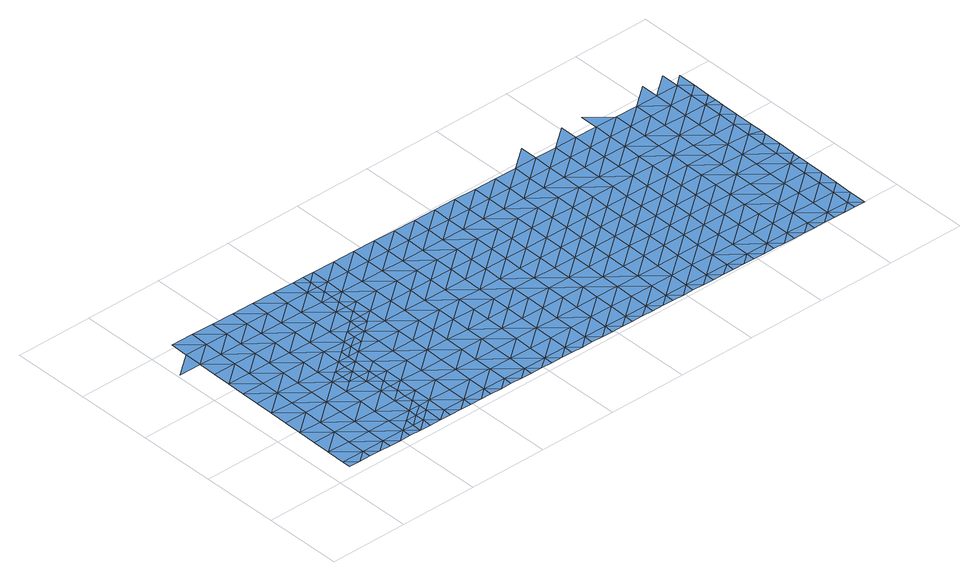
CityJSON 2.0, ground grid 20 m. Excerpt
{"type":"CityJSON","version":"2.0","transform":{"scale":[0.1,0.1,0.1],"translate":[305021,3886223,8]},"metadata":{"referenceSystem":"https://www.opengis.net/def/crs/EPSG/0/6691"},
"CityObjects":{
"waterbody1":{"type":"WaterBody","attributes":{"name":"狩野川水系狩野川洪水浸水想定区域図（想定最大規模）","種類":"2","洪水浸水想定区域（想定最大規模）.規模":"L2","洪水浸水想定区域（想定最大規模）.浸水ランク":"2","class":"1140"},"geometry":[{"type":"MultiSurface","lod":"1","boundaries":[[[0,1,2]],[[3,2,4]],[[2,1,4]],[[1,5,4]],[[6,7,8]],[[3,4,9]],[[6,3,7]],[[5,10,4]],[[3,9,7]],[[8,7,11]],[[12,8,13]],[[9,4,14]],[[15,7,9]],[[4,10,14]],[[16,12,13]],[[8,11,13]],[[16,17,18]],[[10,19,14]],[[20,11,7]],[[21,17,16]],[[15,9,14]],[[16,13,21]],[[19,22,14]],[[23,18,17]],[[20,7,15]],[[17,24,23]],[[22,25,14]],[[26,23,24]],[[27,28,29]],[[11,20,30]],[[31,32,26]],[[13,11,33]],[[15,14,25]],[[33,11,30]],[[21,13,33]],[[34,25,22]],[[31,29,32]],[[21,35,17]],[[25,36,15]],[[37,26,24]],[[33,35,21]],[[20,15,36]],[[31,26,37]],[[38,24,17]],[[36,39,20]],[[20,40,30]],[[35,41,17]],[[34,42,25]],[[41,38,17]],[[43,44,29]],[[24,38,37]],[[45,36,25]],[[43,29,31]],[[27,29,44]],[[40,20,39]],[[25,42,46]],[[33,30,40]],[[47,35,33]],[[25,46,45]],[[48,27,44]],[[44,49,48]],[[50,47,33]],[[36,51,39]],[[50,33,40]],[[35,47,41]],[[51,36,45]],[[37,38,52]],[[31,37,53]],[[54,51,45]],[[53,37,52]],[[43,31,53]],[[55,49,44]],[[39,51,56]],[[38,57,52]],[[40,39,58]],[[59,43,53]],[[41,47,60]],[[38,41,57]],[[44,43,55]],[[50,40,58]],[[54,61,51]],[[39,56,58]],[[47,50,62]],[[55,43,59]],[[41,60,57]],[[63,56,51]],[[57,64,52]],[[61,63,51]],[[54,65,61]],[[66,67,47]],[[47,67,60]],[[66,47,62]],[[68,50,58]],[[62,50,68]],[[69,49,55]],[[53,52,70]],[[71,72,56]],[[56,72,58]],[[56,63,71]],[[70,52,64]],[[67,73,60]],[[59,53,70]],[[74,62,68]],[[72,75,58]],[[75,76,58]],[[58,76,68]],[[73,77,60]],[[78,59,70]],[[57,60,77]],[[55,59,79]],[[80,81,68]],[[67,82,73]],[[68,76,80]],[[74,68,81]],[[64,57,77]],[[79,59,78]],[[69,55,79]],[[64,83,70]],[[82,84,73]],[[85,83,64]],[[85,64,77]],[[86,69,79]],[[84,87,73]],[[88,77,73]],[[87,88,73]],[[78,70,83]],[[78,89,79]],[[90,78,83]],[[91,77,88]],[[85,77,91]],[[86,79,89]],[[78,90,89]],[[85,92,83]],[[88,93,91]],[[94,86,89]],[[85,91,95]],[[92,85,95]],[[90,83,92]],[[93,96,91]],[[96,97,91]],[[93,98,96]],[[95,91,97]],[[99,90,92]],[[89,100,94]],[[89,90,100]],[[101,92,95]],[[90,99,100]],[[100,102,94]],[[101,99,92]],[[95,97,103]],[[103,97,104]],[[101,95,103]],[[104,105,103]],[[106,99,101]],[[100,107,102]],[[100,99,107]],[[108,109,103]],[[107,99,106]],[[103,105,108]],[[101,103,109]],[[110,106,101]],[[111,110,101]],[[101,109,111]],[[102,107,112]],[[113,114,106]],[[106,110,113]],[[107,106,114]],[[114,115,107]],[[116,112,107]],[[115,116,107]],[[116,117,112]]]}]},
"waterbody2":{"type":"WaterBody","attributes":{"name":"狩野川水系狩野川洪水浸水想定区域図（想定最大規模）","種類":"2","洪水浸水想定区域（想定最大規模）.規模":"L2","洪水浸水想定区域（想定最大規模）.浸水ランク":"3","class":"1140"},"geometry":[{"type":"MultiSurface","lod":"1","boundaries":[[[54,45,46]],[[46,42,118]],[[42,119,118]],[[54,46,118]],[[119,120,118]],[[54,118,65]],[[118,120,65]],[[121,65,120]],[[120,122,121]],[[121,123,65]],[[123,63,61]],[[61,65,123]],[[66,124,67]],[[66,62,124]],[[122,125,121]],[[124,62,74]],[[71,126,72]],[[71,63,126]],[[82,67,124]],[[63,123,126]],[[74,81,124]],[[126,127,72]],[[75,127,76]],[[75,72,127]],[[124,84,82]],[[123,121,128]],[[121,125,128]],[[129,126,123]],[[84,124,81]],[[128,130,123]],[[80,76,131]],[[125,132,128]],[[76,127,131]],[[81,80,131]],[[129,127,126]],[[81,133,84]],[[133,81,131]],[[132,134,128]],[[123,130,129]],[[93,88,87]],[[87,84,135]],[[84,133,135]],[[136,130,128]],[[137,128,134]],[[127,129,138]],[[93,87,135]],[[131,127,139]],[[136,129,130]],[[133,131,139]],[[127,138,139]],[[137,134,140]],[[135,98,93]],[[136,128,137]],[[135,133,141]],[[141,133,139]],[[140,142,137]],[[138,129,143]],[[135,144,98]],[[129,136,143]],[[135,141,144]],[[145,146,138]],[[147,136,137]],[[145,138,143]],[[139,138,146]],[[96,98,148]],[[149,147,137]],[[147,143,136]],[[137,142,149]],[[98,144,148]],[[141,139,146]],[[97,96,148]],[[104,97,148]],[[142,150,149]],[[151,141,146]],[[144,152,148]],[[147,153,143]],[[143,154,145]],[[144,141,152]],[[150,155,149]],[[145,154,146]],[[104,148,105]],[[141,151,152]],[[156,147,149]],[[143,153,154]],[[105,148,157]],[[148,152,157]],[[158,153,147]],[[149,155,156]],[[159,152,151]],[[156,158,147]],[[146,154,160]],[[151,146,161]],[[155,162,156]],[[163,105,157]],[[108,105,163]],[[161,146,160]],[[161,159,151]],[[109,108,163]],[[152,159,157]],[[164,110,111]],[[162,165,156]],[[111,109,164]],[[166,167,153]],[[109,163,164]],[[154,167,160]],[[153,158,166]],[[168,163,157]],[[154,153,167]],[[169,158,156]],[[113,110,170]],[[165,169,156]],[[110,164,170]],[[114,113,170]],[[171,157,159]],[[170,172,114]],[[172,116,115]],[[115,114,172]],[[173,174,160]],[[175,166,158]],[[176,169,165]],[[157,171,168]],[[160,167,173]],[[161,160,174]],[[161,177,159]],[[172,178,116]],[[164,163,179]],[[117,116,178]],[[177,171,159]],[[170,164,179]],[[158,169,180]],[[163,168,179]],[[179,181,170]],[[176,182,169]],[[170,183,172]],[[167,166,175]],[[158,180,175]],[[167,184,173]],[[161,174,177]],[[171,185,168]],[[172,186,178]],[[187,174,173]],[[183,170,181]],[[167,175,184]],[[171,177,188]],[[168,189,179]],[[169,182,190]],[[191,187,173]],[[185,171,188]],[[189,181,179]],[[180,169,192]],[[173,184,191]],[[174,193,177]],[[172,183,186]],[[182,194,190]],[[169,190,192]],[[177,193,188]],[[175,180,195]],[[168,185,189]],[[196,183,181]],[[189,197,181]],[[194,198,190]],[[184,175,195]],[[180,192,195]],[[174,187,193]],[[196,181,197]],[[190,199,192]],[[184,195,200]],[[191,184,201]],[[191,202,187]],[[188,193,203]],[[185,188,204]],[[186,183,205]],[[190,198,206]],[[201,184,200]],[[202,193,187]],[[207,197,189]],[[205,183,196]],[[188,203,204]],[[189,185,207]],[[198,208,206]],[[195,192,199]],[[190,206,199]],[[209,200,195]],[[207,185,204]],[[191,201,202]],[[193,210,203]],[[207,211,197]],[[208,212,206]],[[213,209,195]],[[213,195,199]],[[200,214,201]],[[193,202,210]],[[196,197,215]],[[196,216,205]],[[212,217,206]],[[209,214,200]],[[215,197,211]],[[218,207,204]],[[201,219,202]],[[203,210,220]],[[204,203,221]],[[222,213,199]],[[221,203,220]],[[221,218,204]],[[218,211,207]],[[202,219,210]],[[199,206,222]],[[196,215,216]],[[212,223,217]],[[222,206,217]],[[219,201,214]],[[224,209,213]],[[222,225,213]],[[219,226,210]],[[210,227,220]],[[218,228,211]],[[223,229,217]],[[225,224,213]],[[230,214,209]],[[231,221,220]],[[215,211,232]],[[215,233,216]],[[229,234,217]],[[224,230,209]],[[230,219,214]],[[227,210,226]],[[232,211,228]],[[235,225,222]],[[231,236,221]],[[236,228,218]],[[222,217,237]],[[233,215,232]],[[220,227,231]],[[230,238,219]],[[218,221,236]],[[229,239,234]],[[226,219,238]],[[217,234,237]],[[225,240,224]],[[239,241,234]],[[222,237,235]],[[242,228,236]],[[226,238,243]],[[227,226,244]],[[232,228,245]],[[232,246,233]],[[230,224,240]],[[244,226,243]],[[225,235,240]],[[245,228,242]],[[234,247,237]],[[231,227,248]],[[234,241,249]],[[238,230,250]],[[237,251,235]],[[227,244,248]],[[230,240,250]],[[232,245,246]],[[236,231,252]],[[241,253,249]],[[247,251,237]],[[234,249,247]],[[235,251,240]],[[242,236,252]],[[231,248,252]],[[238,250,254]],[[243,238,255]],[[243,256,244]],[[253,257,249]],[[255,238,254]],[[240,258,250]],[[251,258,240]],[[259,242,252]],[[244,260,248]],[[245,242,261]],[[245,262,246]],[[257,263,249]],[[264,254,250]],[[261,242,259]],[[249,265,247]],[[243,255,256]],[[248,266,252]],[[263,265,249]],[[247,265,251]],[[267,250,258]],[[262,245,261]],[[244,256,260]],[[257,268,263]],[[269,258,251]],[[259,252,266]],[[250,267,264]],[[248,260,266]],[[255,254,270]],[[255,271,256]],[[268,272,263]],[[270,254,264]],[[251,265,269]],[[269,273,258]],[[258,274,267]],[[275,259,266]],[[256,276,260]],[[261,259,277]],[[261,278,262]],[[273,274,258]],[[271,255,270]],[[277,259,275]],[[263,279,265]],[[267,280,264]],[[260,281,266]],[[263,272,282]],[[265,279,269]],[[278,261,277]],[[256,271,276]],[[272,283,282]],[[263,282,279]],[[281,260,276]],[[275,266,281]],[[267,274,280]],[[269,284,273]],[[270,264,285]],[[270,286,271]],[[283,287,282]],[[288,284,269]],[[285,264,280]],[[285,286,270]],[[269,279,288]],[[273,289,274]],[[290,275,281]],[[271,291,276]],[[277,275,292]],[[277,293,278]],[[287,294,282]],[[284,289,273]],[[295,279,282]],[[292,275,290]],[[292,293,277]],[[296,281,276]],[[274,297,280]],[[289,297,274]],[[291,296,276]],[[279,298,288]],[[271,286,291]],[[294,287,299]],[[295,298,279]],[[282,294,295]],[[290,281,296]],[[288,300,284]],[[285,280,301]],[[285,302,286]],[[299,303,294]],[[298,300,288]],[[301,280,297]],[[301,302,285]],[[304,290,296]],[[286,305,291]],[[292,290,306]],[[292,307,293]],[[300,308,284]],[[306,290,304]],[[294,309,295]],[[306,307,292]],[[310,296,291]],[[289,284,308]],[[289,311,297]],[[294,303,312]],[[308,311,289]],[[313,298,295]],[[310,304,296]],[[286,302,305]],[[303,314,312]],[[294,312,309]],[[310,291,305]],[[301,297,315]],[[301,316,302]],[[314,317,312]],[[315,297,311]],[[295,309,313]],[[300,298,318]],[[319,304,310]],[[302,320,305]],[[306,304,321]],[[306,322,307]],[[312,323,309]],[[316,301,315]],[[298,313,318]],[[324,311,308]],[[321,304,319]],[[308,300,325]],[[312,317,323]],[[300,318,325]],[[323,326,309]],[[309,327,313]],[[302,316,320]],[[306,321,322]],[[310,305,328]],[[317,329,323]],[[326,327,309]],[[328,305,320]],[[319,310,328]],[[308,325,324]],[[315,311,330]],[[315,331,316]],[[329,332,323]],[[327,333,313]],[[330,311,324]],[[318,313,333]],[[318,334,325]],[[335,319,328]],[[336,322,321]],[[316,337,320]],[[321,319,338]],[[331,315,330]],[[338,319,335]],[[320,337,328]],[[325,339,324]],[[326,323,340]],[[323,332,340]],[[334,318,333]],[[337,316,331]],[[341,335,328]],[[336,321,338]],[[326,342,327]],[[336,343,322]],[[332,344,340]],[[325,334,339]],[[326,340,345]],[[341,328,337]],[[330,324,346]],[[330,347,331]],[[344,348,340]],[[346,324,339]],[[346,347,330]],[[326,345,342]],[[333,327,349]],[[350,335,341]],[[331,351,337]],[[338,335,352]],[[338,353,336]],[[327,342,349]],[[351,341,337]],[[354,339,334]],[[352,335,350]],[[334,333,355]],[[340,348,356]],[[355,333,349]],[[351,331,347]],[[345,340,357]],[[345,358,342]],[[359,350,341]],[[338,352,353]],[[348,360,356]],[[357,358,345]],[[340,356,357]],[[361,359,341]],[[334,355,354]],[[342,362,349]],[[361,341,351]],[[346,339,363]],[[346,364,347]],[[360,365,356]],[[358,362,342]],[[363,339,354]],[[347,366,351]],[[352,350,367]],[[352,368,353]],[[369,354,355]],[[367,350,359]],[[356,370,357]],[[346,363,364]],[[371,361,351]],[[355,349,372]],[[356,365,373]],[[372,349,362]],[[372,369,355]],[[374,358,357]],[[368,375,353]],[[347,364,366]],[[376,359,361]],[[352,367,368]],[[365,377,373]],[[356,373,370]],[[371,351,366]],[[371,376,361]],[[378,367,359]],[[363,354,379]],[[363,380,364]],[[377,381,373]],[[362,358,374]],[[379,354,369]],[[357,370,374]],[[364,382,366]],[[367,383,368]],[[372,362,384]],[[373,385,370]],[[380,363,379]],[[384,362,374]],[[386,369,372]],[[385,373,381]],[[378,359,376]],[[382,364,380]],[[371,366,382]],[[387,376,371]],[[385,388,370]],[[383,367,378]],[[370,389,374]],[[372,384,390]],[[381,391,385]],[[379,369,386]],[[372,390,386]],[[379,392,380]],[[393,378,376]],[[371,382,387]],[[387,394,376]],[[391,395,385]],[[389,370,388]],[[384,396,390]],[[380,397,382]],[[384,374,396]],[[379,386,392]],[[378,398,383]],[[395,399,385]],[[374,389,396]],[[390,400,386]],[[393,376,394]],[[385,401,388]],[[397,380,392]],[[398,402,383]],[[403,387,382]],[[399,401,385]],[[398,378,393]],[[388,404,389]],[[390,396,400]],[[382,397,405]],[[395,406,399]],[[403,382,405]],[[394,387,403]],[[386,400,407]],[[408,393,394]],[[392,386,409]],[[392,410,397]],[[403,411,394]],[[406,412,399]],[[409,386,407]],[[388,401,404]],[[411,408,394]],[[397,410,405]],[[396,389,413]],[[399,414,401]],[[389,404,413]],[[399,412,414]],[[415,403,405]],[[392,409,410]],[[400,396,416]],[[417,404,401]],[[414,417,401]],[[398,393,418]],[[407,400,416]],[[396,413,416]],[[415,405,410]],[[419,413,404]],[[393,408,418]],[[403,420,411]],[[419,404,417]],[[409,407,421]],[[421,407,416]],[[409,422,410]],[[403,415,423]],[[424,413,419]],[[416,413,424]],[[420,403,423]],[[425,418,408]],[[409,421,426]],[[424,427,416]],[[410,428,415]],[[408,411,425]],[[416,429,421]],[[422,409,426]],[[425,411,420]],[[430,423,415]],[[416,427,429]],[[431,426,421]],[[428,410,422]],[[432,433,418]],[[421,429,431]],[[418,425,432]],[[426,434,422]],[[430,415,428]],[[426,431,434]],[[420,423,435]],[[436,428,422]],[[437,436,422]],[[437,422,434]],[[435,423,430]],[[425,420,438]],[[436,439,428]],[[428,439,430]],[[438,420,435]],[[432,425,440]],[[439,441,430]],[[435,430,441]],[[425,438,440]],[[441,442,435]],[[443,432,440]],[[438,435,444]],[[435,442,444]],[[445,440,438]],[[438,444,445]],[[446,440,445]]]}]}
},
"vertices":[
[55,31,3],[83,31,3],[55,54,3],[56,101,3],[112,53,3],[112,30,3],[57,147,3],[114,146,3],[58,193,3],[113,99,3],[140,30,3],[115,192,3],[59,239,3],[116,238,3],[169,52,3],[170,98,3],[60,286,3],[118,331,3],[61,332,3],[169,29,3],[171,144,3],[117,284,3],[197,28,3],[62,378,3],[119,377,3],[226,51,3],[63,424,3],[66,563,3],[8,518,3],[65,517,3],[172,191,3],[121,469,3],[64,470,3],[173,237,3],[225,28,3],[174,283,3],[227,97,3],[120,423,3],[176,376,3],[228,143,3],[229,189,3],[175,329,3],[254,27,3],[122,515,3],[123,562,3],[255,73,3],[254,50,3],[231,282,3],[67,609,3],[124,608,3],[230,236,3],[284,96,3],[177,422,3],[178,468,3],[283,73,3],[180,560,3],[285,142,3],[233,374,3],[286,188,3],[179,514,3],[232,328,3],[312,95,3],[259,258,3],[313,118,3],[234,421,3],[312,72,3],[259,281,3],[260,304,3],[287,234,3],[181,607,3],[235,467,3],[313,141,3],[314,165,3],[289,327,3],[287,258,3],[314,188,3],[315,211,3],[290,373,3],[236,513,3],[237,559,3],[315,234,3],[316,257,3],[288,304,3],[292,466,3],[317,303,3],[291,419,3],[238,605,3],[317,326,3],[318,349,3],[294,558,3],[293,512,3],[347,372,3],[349,464,3],[346,349,3],[295,604,3],[348,418,3],[375,371,3],[376,394,3],[375,348,3],[350,511,3],[351,557,3],[406,463,3],[352,603,3],[405,417,3],[404,394,3],[433,393,3],[407,509,3],[408,556,3],[433,416,3],[434,439,3],[435,486,3],[434,462,3],[409,602,3],[435,509,3],[436,532,3],[436,555,3],[437,578,3],[437,601,3],
[283,50,3],[282,26,3],[311,26,3],[340,48,3],[339,25,3],[341,95,3],[288,281,3],[368,25,3],[342,141,3],[343,187,3],[397,47,3],[399,140,3],[398,93,3],[344,233,3],[396,24,3],[345,279,3],[425,23,3],[346,326,3],[455,92,3],[454,46,3],[400,186,3],[401,232,3],[453,23,3],[402,278,3],[482,22,3],[456,138,3],[403,324,3],[457,185,3],[458,231,3],[512,91,3],[404,371,3],[511,45,3],[510,22,3],[459,277,3],[460,323,3],[513,137,3],[514,183,3],[539,21,3],[568,43,3],[461,369,3],[569,90,3],[517,322,3],[515,230,3],[516,276,3],[567,20,3],[462,416,3],[463,462,3],[596,20,3],[570,136,3],[571,182,3],[519,414,3],[625,42,3],[464,508,3],[518,368,3],[465,554,3],[572,228,3],[573,275,3],[627,135,3],[624,19,3],[574,321,3],[466,601,3],[520,461,3],[626,88,3],[521,507,3],[653,19,3],[522,553,3],[628,181,3],[576,413,3],[523,599,3],[630,273,3],[575,367,3],[577,459,3],[682,41,3],[629,227,3],[683,87,3],[631,320,3],[681,18,3],[684,133,3],[579,552,3],[578,506,3],[710,17,3],[740,86,3],[685,180,3],[686,226,3],[687,272,3],[632,366,3],[633,412,3],[580,598,3],[739,40,3],[634,458,3],[738,17,3],[742,178,3],[688,318,3],[635,504,3],[767,16,3],[741,132,3],[743,225,3],[636,551,3],[637,597,3],[796,39,3],[691,457,3],[744,271,3],[689,365,3],[690,411,3],[797,85,3],[795,15,3],[799,177,3],[798,131,3],[745,317,3],[746,363,3],[692,503,3],[824,15,3],[800,223,3],[747,410,3],[693,549,3],[694,596,3],[853,37,3],[855,130,3],[748,456,3],[854,84,3],[801,270,3],[852,14,3],[856,176,3],[881,14,3],[749,502,3],[802,316,3],[803,362,3],[750,548,3],[751,594,3],[911,82,3],[804,408,3],[910,36,3],[857,222,3],[912,129,3],[805,455,3],[909,13,3],[858,268,3],[859,315,3],[860,361,3],[938,12,3],[913,175,3],[806,501,3],[861,407,3],[807,547,3],[808,593,3],[967,35,3],[915,267,3],[968,81,3],[862,453,3],[914,221,3],[966,12,3],[969,127,3],[916,313,3],[917,360,3],[995,11,3],[970,174,3],[971,220,3],[863,500,3],[918,406,3],[864,546,3],[865,592,3],[1025,80,3],[972,266,3],[919,452,3],[1024,34,3],[1023,11,3],[1027,172,3],[973,312,3],[974,358,3],[1052,10,3],[1026,126,3],[1028,219,3],[920,498,3],[975,405,3],[921,545,3],[922,591,3],[1081,32,3],[1082,79,3],[976,451,3],[1029,265,3],[1083,125,3],[1080,9,3],[1084,171,3],[1030,311,3],[1031,357,3],[1109,9,3],[977,497,3],[1032,403,3],[978,543,3],[979,590,3],[1085,217,3],[1139,77,3],[1033,450,3],[1086,264,3],[1138,31,3],[1140,124,3],[1137,8,3],[1087,310,3],[1088,356,3],[1166,7,3],[1141,170,3],[1034,496,3],[1089,402,3],[1035,542,3],[1036,588,3],[1195,30,3],[1143,262,3],[1142,216,3],[1196,76,3],[1197,122,3],[1090,448,3],[1194,7,3],[1144,309,3],[1145,355,3],[1223,6,3],[1198,169,3],[1199,215,3],[1091,495,3],[1093,587,3],[1146,401,3],[1092,541,3],[1200,261,3],[1252,29,3],[1147,447,3],[1254,121,3],[1094,633,3],[1251,6,3],[1253,75,3],[1201,307,3],[1202,354,3],[1280,5,3],[1255,167,3],[1148,493,3],[1203,400,3],[1149,540,3],[1149,586,3],[1257,260,3],[1256,214,3],[1309,28,3],[1310,74,3],[1311,120,3],[1204,492,3],[1308,4,3],[1203,446,3],[1311,166,3],[1257,306,3],[1258,352,3],[1337,4,3],[1259,399,3],[1205,538,3],[1206,585,3],[1313,259,3],[1366,73,3],[1260,445,3],[1312,212,3],[1365,26,3],[1367,119,3],[1207,631,3],[1261,491,3],[1365,3,3],[1262,537,3],[1314,305,3],[1315,351,3],[1393,3,3],[1316,397,3],[1263,583,3],[1368,165,3],[1422,25,3],[1370,257,3],[1317,444,3],[1423,71,3],[1424,118,3],[1369,211,3],[1422,2,3],[1371,304,3],[1319,536,3],[1318,490,3],[1450,1,3],[1425,164,3],[1372,350,3],[1320,582,3],[1479,24,3],[1426,210,3],[1480,70,3],[1264,630,3],[1374,442,3],[1481,116,3],[1373,396,3],[1479,1,3],[1427,256,3],[1376,535,3],[1428,302,3],[1429,349,3],[1375,489,3],[1507,0,3],[1482,163,3],[1508,46,3],[1430,395,3],[1483,209,3],[1509,93,3],[1377,581,3],[1510,139,3],[1432,487,3],[1484,255,3],[1486,347,3],[1431,441,3],[1511,185,3],[1433,534,3],[1485,301,3],[1512,211,3],[1487,394,3],[1512,231,3],[1488,440,3],[1513,277,3],[1434,580,3],[1435,626,3],[1514,324,3],[1489,486,3],[1515,370,3],[1515,336,3],[1490,532,3],[1516,416,3],[1491,578,3],[1517,462,3],[1518,485,3],[1492,625,3],[1518,509,3],[1519,555,3],[1520,601,3]
]}
